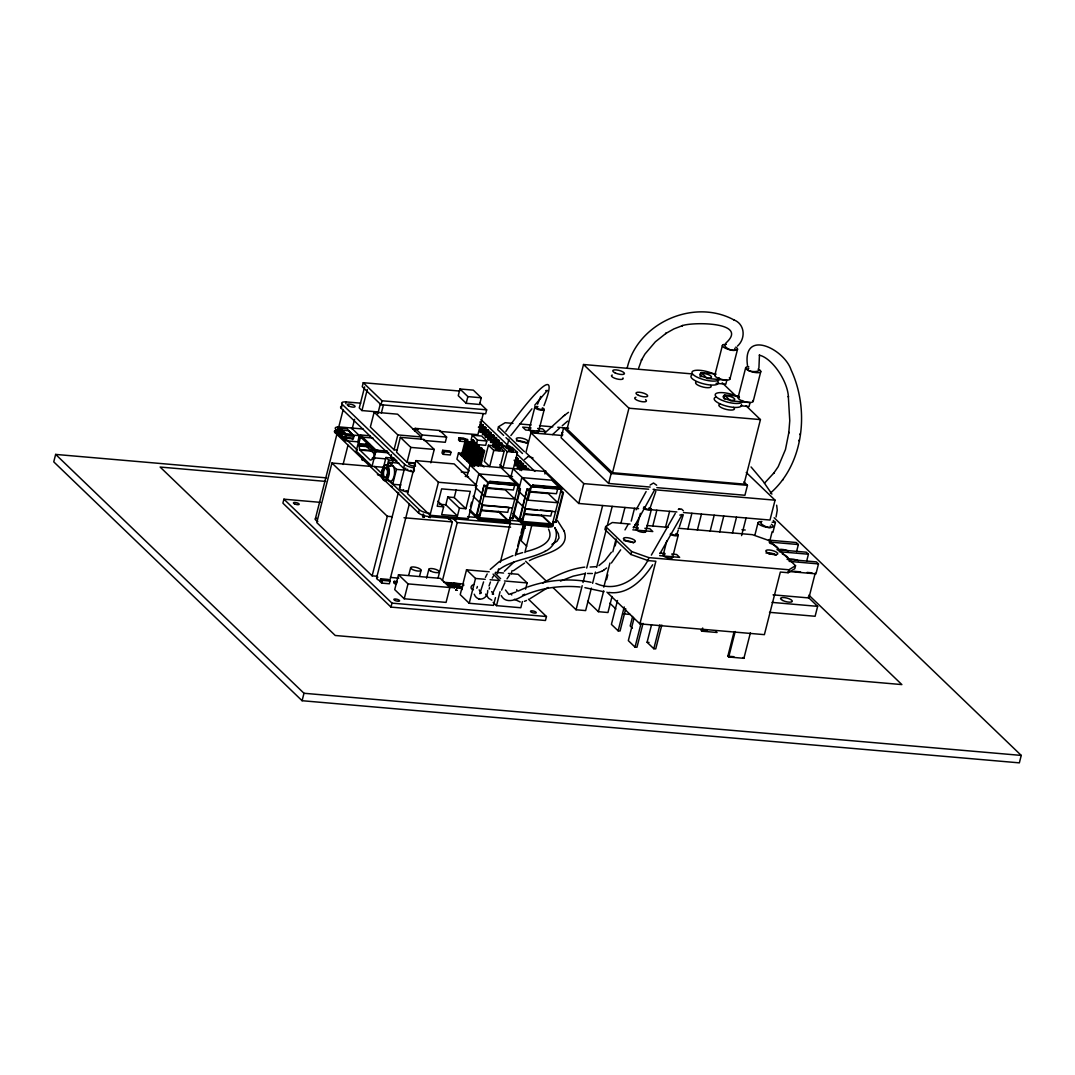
<?xml version="1.0" encoding="UTF-8"?>
<svg xmlns="http://www.w3.org/2000/svg" width="1075" height="1075" viewBox="0 0 1075 1075"><rect width="100%" height="100%" fill="white"/><g stroke="black" fill="none" stroke-linecap="round" stroke-linejoin="round"><path stroke-width="1.5" d="M770.399 493.129C804.342 463.5 809.435 409.347 791.106 369.948C784.011 348.367 741.562 328.278 747.622 366.36M383.385 479.732L388.989 480.727L392.697 484.274L401.029 485M798.98 440.844L799.088 440.078M799.907 434.609L800.015 433.87M345.653 435.805L345.465 434.596L338.316 428.105L337.913 433.292L343.731 438.936L345.653 435.805L354.065 436.222L347.037 428.791L338.692 428.092M375.041 450.653L360.515 437.028L358.714 443.868L359.722 449.914L370.27 460.113C376.505 459.455 371.627 447.025 379.556 451.003M627.249 367.771C637.502 323.145 693.711 297.896 734.064 319.987M326.504 477.878L55.645 454.416L53.75 461.86L302.088 700.712L1019.355 762.86L1021.25 755.416L774.121 517.733M320.457 502.361L283.921 499.19L282.9 503.154L390.977 607.106L545.455 620.49L546.463 616.526L528.457 599.192M552.416 524.546A8.062 2.473 14.3 0 1 548.411 526.965L428.871 516.605A8.062 2.473 14.3 0 1 418.524 512.936L335.051 432.647L335.87 429.422A8.062 2.473 14.3 0 1 339.337 426.95M413.27 471.898A8.062 2.473 14.3 0 1 403.595 468.297L341.245 408.325L342.253 404.348A8.062 2.473 14.3 0 1 346.257 401.929L360.703 403.179M351.444 427.984L359.359 435.603L357.787 441.812L344.632 440.669L336.703 433.05L338.289 426.842L363.108 429.006M315.284 519.064L337.012 433.83M338.249 428.992L343.207 409.521M345.814 403.662L346.257 401.929M371.963 466.496L331.947 463.029L316.762 522.571L372.138 575.837L377.137 576.267M342.025 430.175L341.648 431.666L345.344 435.214L345.72 433.736L342.025 430.175L348.488 430.739L352.183 434.287L345.72 433.736M344.632 440.669L346.217 434.475L338.289 426.842M459.576 391.045L363.256 382.7L362.235 386.678L381.02 404.738L485.658 413.808L486.666 409.844L479.625 403.058M343.073 464.481L348.004 445.184M352.103 429.059L354.589 419.331M364.627 386.879L359.252 407.976L361.939 410.556L378.575 411.994M352.398 439.608L353.998 436.678M361.939 410.556L367.314 389.459M370.163 435.792L360.313 434.932L356.201 451.057L372.044 466.308L384.003 467.343M374.167 412.142L397.831 434.918L421.266 436.947L397.589 414.184L374.167 412.142L370.364 427.03L394.041 449.807L397.159 450.076M362.1 459.804L364.963 460.637L362.1 459.804L362.732 457.318M369.491 443.962L366.212 443.679L365.728 445.614L374.852 454.389M362.772 460.449L363.417 457.963M302.088 700.712L303.983 693.267L55.645 454.416M377.836 413.727L380.322 403.985M381.02 404.738L382.042 400.773L363.256 382.7M381.343 413.055L383.412 404.953M372.044 466.308L376.156 450.183L360.313 434.932M382.902 469.627L385.992 457.493L394.243 458.205M387.47 464.588L388.639 460.033L385.992 457.493M387.954 466.738L389.083 462.277L398.892 463.123M390.682 457.722L391.461 454.644M394.041 449.807L397.831 434.918M392.254 463.15L393.074 459.966L391.488 458.434L394.78 458.716M430.833 462.828L434.246 449.431L423.792 439.366L400.357 437.337L396.554 452.226L407.022 462.29L414.829 462.962M392.697 484.274L396.487 469.399L389.083 462.277M372.138 575.837L387.309 516.282L331.947 463.029M403.595 468.297L404.603 464.319L342.253 404.348M376.572 578.014L398.301 492.78M399.537 487.942L404.496 468.472M414.466 430.954L415.125 428.347L439.756 430.484L446.622 437.082L445.292 442.295L423.953 440.454M407.022 462.29L410.811 447.402L400.357 437.337M380.711 578.753L380.012 581.481L381.706 583.107L389.352 583.779L390.05 581.051L388.357 579.425L380.711 578.753L382.404 580.379L390.05 581.051M381.706 583.107L382.404 580.379M420.997 438.855L422.005 434.958L415.125 428.347M415.917 460.611L407.506 493.613L430.013 515.261L468.27 518.58L476.682 485.578L454.174 463.916L415.917 460.611L438.425 482.258L476.682 485.578M414.063 471.468L414.439 469.977M389.607 581.333L409.293 504.135M394.203 581.32L395.896 582.946L395.546 584.316L393.853 582.69L394.203 581.32L397.266 581.588M398.516 574.735L394.713 589.624L404.227 598.775L446.071 602.403L449.861 587.514L440.347 578.363L398.516 574.735L408.016 583.886L449.861 587.514M390.977 607.106L391.985 603.129L283.921 499.19M418.524 512.936L419.344 509.711L388.707 480.229M422.623 516.511L424.343 517.129L422.623 516.511L423.254 514.025M423.147 517.021L423.778 514.535M408.755 575.138L410.65 567.694M404.227 598.775L408.016 583.886M442.672 450.317L441.986 453.045L443.357 454.362L450.291 454.967L450.989 452.239L449.605 450.922L442.672 450.317L444.056 451.634L450.989 452.239M443.357 454.362L444.056 451.634M459.952 388.989L458.246 395.681L466.174 403.313L479.558 404.469L481.264 397.777L473.336 390.144L459.952 388.989L467.88 396.608L481.264 397.777M430.013 515.261L438.425 482.258M419.559 576.294L421.078 570.341A5.375 1.639 14.3 0 0 413.633 566.968A5.375 1.639 14.3 0 0 412.881 569.723A5.375 1.639 14.3 0 0 421.078 570.355M466.174 403.313L467.88 396.608M459.079 437.727L458.514 439.957L459.831 441.22L464.615 441.637L465.179 439.406L463.863 438.13L459.079 437.727L460.396 438.99L465.179 439.406M459.831 441.22L460.396 438.99M437.834 501.219L443.653 506.809L441.664 514.616L457.439 515.987L459.428 508.166L447.805 496.986L445.816 504.807L457.439 515.987M426.587 578.202L428.871 569.266M469.103 453.905L458.474 452.978L456.902 459.186L469.197 471.011M461.417 455.477L465.556 439.258L467.074 439.393L467.759 440.038L463.621 456.257M462.089 456.136L466.227 439.903L465.556 439.258M462.949 455.612L464.185 450.748M465.018 447.496L467.074 439.393M464.104 458.058L468.23 441.838L469.762 441.973L470.447 442.618L466.308 458.85M443.653 506.809L437.203 506.244L441.623 488.87L470.312 491.356L465.892 508.73L454.268 497.55L456.27 489.649M464.776 458.716L468.915 442.483L468.23 441.838M465.623 458.192L466.456 454.953M468.109 448.463L469.762 441.973M472.301 435.2L471.186 439.541L476.373 444.526L485.698 445.332L486.8 440.992L481.627 436.007L472.301 435.2L477.475 440.172L486.8 440.992M467.491 456.002L471.629 439.782L473.148 439.917L473.833 440.562L469.694 456.794M466.778 460.637L470.917 444.418L472.449 444.553L473.121 445.198L468.996 461.43M468.579 455.034L472.301 440.428L473.833 440.562M467.464 461.296L471.589 445.063L470.917 444.418M471.912 444.781L473.148 439.917M437.982 578.256L452.347 521.913L447.536 517.29M468.31 460.772L469.56 455.907M470.38 452.669L472.449 444.553M470.178 458.582L474.303 442.363L475.835 442.497L476.507 443.142L472.382 459.374M469.466 463.231L473.605 446.998L475.137 447.133L475.808 447.778L471.67 464.01M470.85 459.24L474.989 443.007L476.507 443.142M470.138 463.876L474.277 447.657L473.605 446.998M479.934 425.297L480.592 422.69L479.92 422.032M467.061 476.279L469.95 464.951L501.031 467.652L518.997 484.933L518.043 488.655L520.434 488.856L512.856 518.634L509.926 517.922L512.856 518.634M474.599 447.361L475.835 442.497M483.266 413.606L477.891 434.69L439.608 431.371M470.998 463.352L471.817 460.113M473.484 453.623L475.137 447.133M480.404 427.084L481.076 424.491L482.594 424.612L483.28 425.27L482.608 427.877M476.373 444.526L477.475 440.172M479.705 431.72L480.364 429.127L481.896 429.248L482.567 429.906L481.909 432.513M481.076 427.743L481.748 425.136L481.076 424.491M442.47 580.527L457.238 522.584L452.414 517.948M472.852 461.175L476.991 444.942L478.523 445.077L479.195 445.722L475.056 461.954M480.377 432.378L481.036 429.772L480.364 429.127M472.153 465.811L476.292 449.578L477.811 449.713L478.496 450.371L474.357 466.59M481.936 427.218L482.594 424.612M473.941 460.194L477.663 445.601L476.991 444.942M481.237 431.854L481.896 429.248M472.825 466.456L476.964 450.237L476.292 449.578M477.287 449.941L478.523 445.077M475.755 457.829L477.811 449.713M483.092 429.678L483.75 427.071L485.282 427.205L485.954 427.85L485.295 430.457M482.379 434.313L483.051 431.707L484.583 431.841L485.255 432.486L484.597 435.093M483.763 430.322L484.435 427.716L483.75 427.071M475.54 463.755L479.678 447.523L481.21 447.657L481.882 448.315L477.743 464.534M483.065 434.958L483.723 432.352L483.051 431.707M484.623 429.798L485.282 427.205M476.212 464.4L480.35 448.181L479.678 447.523M483.911 434.434L484.583 431.841M477.072 463.889L479.141 455.773M479.961 452.521L481.21 447.657M485.779 432.257L486.438 429.651L487.969 429.785L488.641 430.43L487.983 433.037M447.334 584.209L447.684 582.852L451.513 583.174L454.9 586.426L454.55 587.797L450.721 587.461L447.334 584.209L451.164 584.545L454.55 587.797M485.067 436.893L485.739 434.287L487.257 434.421L487.942 435.066L487.271 437.673M486.451 432.903L487.109 430.296L486.438 429.651M478.227 466.335L482.366 450.102L483.884 450.237L484.57 450.895L480.847 465.488M485.739 437.538L486.411 434.932L485.739 434.287M487.297 432.392L487.969 429.785M479.316 465.354L483.038 450.761L482.366 450.102M486.599 437.028L487.257 434.421M480.162 464.843L481.412 459.979M482.232 456.727L483.884 450.237M488.453 434.838L489.125 432.231L490.657 432.365L491.329 433.01L490.67 435.617M470.46 506.634L471.602 502.173M475.782 485.792L478.818 473.887L508.703 476.467L518.204 485.618L509.107 521.348L479.222 518.768L469.708 509.617M487.754 439.473L488.413 436.867L489.945 437.001L490.63 437.646L489.958 440.253M451.164 584.545L451.513 583.174M489.138 435.482L489.797 432.876L489.125 432.231M450.721 587.461L451.07 586.103L447.684 582.852M488.426 440.118L489.098 437.512L488.413 436.867M489.985 434.972L490.657 432.365M489.286 439.608L489.945 437.001M488.426 445.238L484.314 461.377L489.676 466.537L493.788 450.412L488.426 445.238L498.746 446.138L504.121 451.298L500.009 467.437M453.422 584.733L453.771 583.362L457.587 583.698L460.973 586.95L460.624 588.307L456.808 587.985L453.422 584.733L457.251 585.055L460.624 588.307M491.141 437.417L491.812 434.811L493.331 434.945L494.016 435.59L493.344 438.197M490.442 442.053L491.1 439.447L492.632 439.581L493.304 440.226L492.646 442.833M491.812 438.062L492.484 435.456L491.812 434.811M491.114 442.698L491.772 440.092L491.1 439.447M492.672 437.552L493.331 434.945M493.828 439.998L494.487 437.391L496.018 437.525L496.69 438.17L496.032 440.777M457.251 585.055L457.587 583.698M493.116 444.633L493.788 442.027L495.32 442.161L495.992 442.806L495.333 445.413M456.808 587.985L457.144 586.614L453.771 583.362M494.5 440.643L495.172 438.049L494.487 437.391M493.801 445.292L494.46 442.685L493.788 442.027M512.95 423.389L505.169 422.717L498.491 426.762L497.738 429.718L503.637 435.375M495.36 440.132L496.018 437.525M506.957 522.558L480.135 519.776L506.594 521.429L506.957 522.558L478.429 519.453L479.383 515.731L476.453 515.019L484.046 485.242L486.962 485.954L487.916 482.232L469.95 464.951M494.648 444.768L495.32 442.161M476.991 515.53L484.046 485.242M496.516 442.578L497.174 439.971L498.706 440.105L499.378 440.763L498.719 443.357M479.383 515.731L486.438 485.443M497.188 443.236L497.846 440.629L497.174 439.971M498.034 442.712L498.706 440.105M479.222 518.768L482.688 505.089L508.986 507.373L507.722 512.332L481.425 510.047M487.015 488.292L505.277 489.877L514.791 499.015L484.906 496.435L488.386 482.756M489.206 571.793L466.537 569.817L460.208 594.636L469.197 603.277L493.479 605.386L495.468 597.633M489.931 481.318L490.308 482.447L489.931 481.318L516.242 483.589L516.605 484.718L518.997 484.933M499.19 445.157L499.862 442.551L501.393 442.685L502.065 443.343L501.407 445.95M480.659 520.287L480.297 519.158M499.875 445.816L500.533 443.209L499.862 442.551M500.722 445.292L501.393 442.685M501.877 447.738L502.549 445.131L504.753 445.923L502.549 445.131M507.279 445.601L508.918 439.178M555.883 522.369L552.967 521.644L555.883 522.369L563.475 492.592L561.083 492.377L562.037 488.655L544.071 471.374L503.046 467.692L507.145 451.567L501.783 446.407L506.204 446.783M469.197 603.277L475.513 578.457L466.537 569.817M510.518 478.388L512.99 468.687L530.956 485.967L533.348 486.169L532.972 485.04L533.348 486.169M515.301 460.651L515.96 458.044L517.492 458.178L518.163 458.823L517.505 461.43M513.366 468.593L517.478 452.454L512.117 447.294M514.589 465.287L515.261 462.68L516.793 462.814L517.465 463.459L516.806 466.066M515.973 461.296L516.645 458.703L515.96 458.044M515.274 465.932L515.933 463.338L515.261 462.68M516.833 460.785L517.492 458.178M516.121 465.421L516.793 462.814M517.989 463.231L518.647 460.624L520.179 460.758L520.851 461.417L520.192 464.01M517.277 467.867L517.948 465.26L519.467 465.394L520.152 466.053L519.48 468.646M518.661 463.889L519.319 461.282L518.647 460.624M517.948 468.525L518.62 465.918L517.948 465.26M519.507 463.365L520.179 460.758M518.808 468.001L519.467 465.394M529.128 429.503L534.826 407.17M520.663 465.811L521.335 463.204L522.867 463.338L523.538 463.997L522.88 466.604M516.242 483.589L516.605 484.718M519.964 470.447L520.622 467.84L522.84 468.633L520.622 467.84M521.348 466.469L522.007 463.863L521.335 463.204M522.195 465.945L522.867 463.338M562.548 435.536L530.942 432.795L525.89 452.642L578.726 503.463L638.604 508.65M521.496 470.581L522.154 467.974M507.118 521.939L509.51 522.154L510.464 518.432M523.35 468.391L524.009 465.784L525.541 465.918L526.226 466.577L525.554 469.184M519.198 488.037L521.845 477.609L551.73 480.203L561.244 489.353L552.133 525.084L522.248 522.49L512.735 513.339M524.022 469.049L524.694 466.442L524.009 465.784M497.416 573.701L498.652 568.877M500.292 562.44L510.544 522.235M524.882 468.525L525.541 465.918M512.318 518.123L519.91 488.346L517.518 488.144L518.043 488.655M538.521 431.881L544.205 409.548M522.396 601.543L520.811 607.751L496.516 605.642L500.077 591.68M549.997 526.293L523.162 523.498L549.621 525.164L549.997 526.293L521.469 523.189L522.41 519.467L519.494 518.741L527.086 488.964L530.002 489.689L530.956 485.967M520.018 519.252L527.086 488.964M522.41 519.467L529.478 489.179M522.248 522.49L525.729 508.811M530.056 492.014L548.317 493.6L557.831 502.751L527.946 500.157L531.426 486.491L539.637 487.203M515.288 555.587L516.941 549.137M517.76 545.925L520.219 536.264M521.039 533.052L522.262 528.215M523.7 524.009L523.323 522.88M511.27 573.795L512.09 570.57M516.188 554.485L523.982 523.928M525.621 523.323L521.16 540.832L526.75 546.207M524.869 552.523L531.816 525.258M544.891 473.954L545.71 470.756M525.554 589.14L527.14 582.932L518.15 574.292L508.435 573.459M691.709 373.872L583.51 364.506L567.062 429.019L612.508 472.718L744.007 484.113L760.442 419.599L746.104 405.799M552.026 511.095L550.763 516.054L524.466 513.783M557.723 488.762L556.46 493.721L530.15 491.45M548.411 526.965L549.231 523.74A8.062 2.473 14.3 0 0 553.759 521.966M532.972 485.04L559.269 487.324L559.645 488.453L562.037 488.655M559.645 488.453L559.269 487.324M550.158 525.675L552.55 525.877L553.491 522.154M555.358 521.859L562.951 492.081L560.559 491.866L561.083 492.377M578.726 503.463L583.779 483.616L530.942 432.795M591.357 588.133L585.633 610.587L576.066 609.753L582.193 585.7M583.013 582.502L585.472 572.881M586.695 568.07L602.632 505.532M608.638 483.454L611.164 473.524L563.609 427.796L561.083 437.713L608.638 483.454L650.187 487.056M612.508 472.718L628.942 408.204L583.51 364.506M630.071 524.062L612.32 522.517L605.655 526.562L604.903 529.518L630.837 554.458L648.077 560.586L655.857 561.258L639.894 623.863L764.392 634.653L780.343 572.048L788.136 572.72L794.801 568.675L795.554 565.719L769.619 540.779L752.379 534.665L678.204 528.228M592.58 583.322L595.442 572.102M596.665 567.291L606.475 528.806M607.294 525.608L612.199 506.365M603.801 587.152L609.942 563.072M612.804 551.838L616.082 538.992M612.038 596.477L607.953 612.522L598.385 611.688L603.693 590.847M606.555 579.627L607.778 574.816M615.142 545.952L616.365 541.142M620.866 523.498L624.951 507.467M631.24 521.12L634.519 508.3M617.507 600.495L611.42 624.373L618.125 630.837L620.06 630.998L625.744 608.705M636.319 529.303L640.391 513.353M630.837 554.458L631.589 551.515L605.655 526.562M618.125 630.837L624.212 606.945M645.699 531.695L651.396 509.362M652.74 526.266L656.825 510.235M632.624 616.445L630.178 625.999L632.423 628.149M648.077 560.586L648.83 557.629L788.889 569.763L795.554 565.719M634.008 618.353L628.324 640.633L635.029 647.096L636.964 647.258L643.052 623.379M700.201 376.572L701.223 372.608L715.829 373.872M635.029 647.096L641.117 623.204M665.492 527.368L669.577 511.337M663.154 555.13L666.822 540.765M714.821 375.202L722.413 345.424M661.824 625.005L655.737 648.883L653.802 648.722L647.096 642.272L651.558 624.75M672.547 557.508L678.231 535.175M653.802 648.722L659.889 624.83M687.812 529.303L691.897 513.272M723.798 397.616L724.469 394.968L739.076 396.232M729.938 379.045L737.531 349.268M697.366 530.136L701.451 514.105M738.068 397.562L745.66 367.784M710.118 531.238L714.203 515.207M719.686 532.071L723.771 516.04M753.185 401.405L760.777 371.627M716.205 631.67L717.052 632.49L701.881 631.186L702.687 628.002M732.438 533.173L736.523 517.142M743.887 481.909L747.447 485.336L744.921 495.266L656.838 487.633M741.589 535.605L746.09 517.962M754.865 535.202L758.063 522.665M750.39 632.839L743.9 658.317L728.716 657L727.856 656.18L733.943 632.288M728.716 657L735.206 631.522M746.238 472.476L775.062 500.184L769.996 520.045L683.512 512.547M769.781 541.007L772.146 531.695M772.898 532.421L775.424 522.49L773.315 520.461M788.136 572.72L788.889 569.763M796.548 551.636L798.362 544.541L796.239 542.512L768.544 540.107M806.626 561.325L808.427 554.23L806.317 552.201L776.983 549.661M815.226 573.123L808.897 597.942L773.046 594.838M787.061 559.349L816.382 561.889L818.505 563.918L815.965 573.848L788.271 571.443M808.077 597.149L817.645 606.354L815.105 616.271L769.485 612.32M683.297 514.737L679.413 526.763M338.034 428.656L340.829 428.898M638.698 367.986L641.748 359.48L641.372 360.313L644.946 354.065L655.374 341.796L666.258 333.142L665.613 333.586L673.864 328.923L682.665 325.537L682.02 325.738C692.354 321.788 749.651 321.734 725.867 343.073M487.714 590.484C488.171 599.03 477.555 602.82 474.223 594.206M386.919 465.838L392.792 465.838M776.043 517.008L777.252 510.182L776.661 505.196M759.461 354.938L758.923 368.013M655.844 491.369L650.469 506.97M489.031 585.969L490.442 582.032M483.589 581.898L479.813 593.696L481.251 593.024M677.344 532.757L678.298 529.948M537.607 404.187L540.752 396.447M543.977 405.651C566.189 348.354 509.429 425.27 505.841 431.518M501.555 590.108L504.901 582.704M498.142 581.83L492.323 594.126L493.331 593.857M759.286 355.18C771.339 357.626 787.585 380.066 788.432 397.092L788.324 396.433L789.762 420.715L788.768 433.077L788.889 432.325L785.462 449.525L778.206 466.684L773.557 473.457L774.054 472.785L764.5 483.172M485.403 577.409L487.19 573.942M636.118 509.819L646.102 491.571M492.256 578.095L493.358 576.187M633.484 528L654.688 489.73M624.992 529.908L627.854 524.855M675.261 513.46L651.343 555.117M659.956 553.638L682.262 514.455L679.803 515.113M507.024 578.834L509.55 575.071M620.678 549.849L611.393 563.018M648.158 559.873C638.16 578.753 617.225 593.131 595.886 583.429M611.406 552.241L604.983 560.545L598.963 565.584M652.673 564.765C643.132 579.559 628.069 595.174 608.799 592.433M737.423 346.123C745.916 338.625 745.069 324.086 733.822 319.853M782.546 480.216L783.043 479.544M531.923 408.822L510.867 435.563M504.35 571.268L514.347 561.728M534.732 405.235L547.323 390.44M650.066 485.08L653.506 483.011L656.664 485.228M490.254 569.414L499.405 561.526L512.95 555.614M513.407 570.731L524.573 563.045M544.568 433.198L563.528 416.146M552.563 434.582L559.188 428.495M562.252 425.754L567.627 421.091M524.56 459.495L527.906 456.754M498.464 570.072C512.009 559.538 530.284 559.188 545.159 551.287M606.649 567.963L603.505 570.341M564.55 415.299L568.473 412.343M563.381 416.267L564.711 415.178M678.298 509.402L681.523 509.039L683.351 510.773M544.837 551.475C553.652 547.659 559.013 537.07 555.009 527.959M596.37 573.19L602.296 571.067M602.094 571.201L603.693 570.234M529.962 598.721L548.102 587.434M542.7 583.134C555.681 575.595 569.696 568.823 584.773 567.13M458.797 584.061L460.087 584.263M460.033 584.397L458.81 584.088M455.706 589.879L456.969 590.202M456.942 590.323L455.719 590.041M551.918 544.38L556.971 541.263L559.04 537.89L558.328 533.737L554.713 527.57M523.834 594.663L524.707 594.233M517.962 591.102L525.944 587.635M529.411 560.653C541.034 553.719 571.766 551.058 563.972 530.633M515.825 592.097L508.865 594.381L505.465 590.014M560.438 581.091L573.19 576.146L585.015 573.566M526.481 600.508L524.412 601.342M547.081 390.547L545.71 390.601M522.531 595.174L523.256 594.905M527.529 587.031C547.739 579.855 570.019 577.933 591.062 582.314M678.674 509.133L679.628 508.851M516.188 554.552L522.638 552.59M525.809 551.65C540.295 547.995 554.646 541.598 548.532 529.102M654.447 489.259L653.076 489.34M596.182 566.646L590.162 567.049M592.392 573.513L587.514 573.472M580.11 587.004C560.68 585.217 540.537 587.837 522.705 596.007C516.39 599.81 505.734 604.271 501.219 595.55M716.071 383.318L725.827 384.165L726.834 380.187L707.35 378.494L701.223 372.608M740.944 405.812L749.073 406.525L750.081 402.547L730.597 400.854L724.469 394.968M628.942 408.204L760.442 419.599M382.042 400.773L486.666 409.844M519.588 423.967L531.198 424.974M539.502 425.687L552.778 426.842M557.764 427.272L568.594 428.226M530.996 427.877L522.678 427.151L525.648 430.013L545.603 431.747L542.633 428.885L537.648 428.455M481.748 425.136L483.28 425.27M478.362 427.192L479.893 427.326L479.208 426.667M484.435 427.716L485.954 427.85M481.036 429.772L482.567 429.906M487.109 430.296L488.641 430.43M483.723 432.352L485.255 432.486M489.797 432.876L491.329 433.01M486.411 434.932L487.942 435.066M492.484 435.456L494.016 435.59M412.988 429.073L417.973 429.503M489.098 437.512L490.63 437.646M495.172 438.049L496.69 438.17M491.772 440.092L493.304 440.226M497.846 440.629L499.378 440.763M422.005 434.958L446.622 437.082M466.227 439.903L467.759 440.038M494.46 442.685L495.992 442.806M500.533 443.209L502.065 443.343M337.631 430.242L341.823 430.605M337.577 431.048L341.769 431.411M468.915 442.483L470.447 442.618M337.805 432.903L344.779 433.507M336.703 433.05L344.9 433.762M338.02 433.467L344.994 434.072M471.589 445.063L473.121 445.198M477.663 445.601L479.195 445.722M345.465 434.596L359.359 435.603M470.769 445.305L465.986 444.902L467.303 446.165M360.837 436.988L373.012 438.036M360.327 437.431L363.377 437.686M474.277 447.657L475.808 447.778M480.35 448.181L481.882 448.315M345.223 437.538L353.594 438.264M493.788 450.412L504.121 451.298M507.145 451.567L517.478 452.454M344.927 438.116L353.299 438.842M476.964 450.237L478.496 450.371M483.038 450.761L484.57 450.895M410.811 447.402L434.246 449.431M358.754 443.585L367.892 444.365M358.808 444.512L366.414 445.171M516.645 458.703L518.163 458.823M359.332 445.601L366.938 446.259M359.426 446.004L368.55 446.783M519.319 461.282L520.851 461.417M376.156 450.183L387.658 451.178M384.124 451.393L387.175 451.661M359.628 449.538L371.802 450.586M515.933 463.338L517.465 463.459M522.007 463.863L523.538 463.997M359.816 450.062L371.977 451.11M375.121 451.661L388.814 452.844M611.164 473.524L747.447 485.336M518.62 465.918L520.152 466.053M524.694 466.442L526.226 466.577M373.549 457.802L385.723 458.864M372.165 458.246L375.202 458.514M393.074 459.966L396.366 460.248M388.639 460.033L396.877 460.758M461.256 472.006L467.867 472.583M509.227 476.158L512.533 476.453M583.779 483.616L648.655 489.232M655.307 489.81L775.062 500.184M396.487 469.399L404.657 470.097M465.206 476.4L468.512 476.695M489.783 481.936L516.766 484.099M532.81 485.658L559.806 487.835M487.916 482.232L490.308 482.447M493.317 483.186L503.181 484.032M506.459 484.328L514.683 485.04L513.42 489.998L487.123 487.714M542.929 487.486L552.792 488.332M518.204 485.618L488.319 483.024L478.818 473.887M561.244 489.353L531.359 486.76L521.845 477.609M484.57 485.752L486.962 485.954M527.61 489.474L530.002 489.689M391.031 486.317L392.442 486.612L391.246 486.518M325.604 481.398L160.121 467.047L335.239 635.486L901.871 684.587L808.884 595.147M650.241 509.657L676.86 511.969M772.173 522.208L775.424 522.49M397.374 492.404L398.785 492.713M447.805 496.986L454.268 497.55M527.368 508.959L537.231 509.819M540.523 510.101L550.387 510.947M512.52 507.951L482.635 505.357L473.121 496.22M555.547 511.687L525.662 509.093L516.161 499.942M741.938 529.733L745.203 530.015M439.5 504.256L445.816 504.807M459.428 508.166L465.892 508.73M481.331 510.625L499.593 512.211L509.107 521.348M524.358 514.347L542.633 515.933L552.133 525.084M635.043 524.492L638.362 524.775M646.666 525.5L668.247 527.368M633.188 527.261L638.174 527.691M644.839 528.268L649.824 528.698L652.794 531.547L632.826 529.827M476.453 515.019L478.845 515.221M519.494 518.741L521.886 518.956M769.028 542.002L798.362 544.541M467.598 516.672L549.231 523.74M524.963 526.36L523.014 526.199L525.258 528.349M387.309 516.282L392.321 516.712M403.985 517.733L452.347 521.913M457.238 522.584L510.598 527.207M779.093 551.69L808.427 554.23M789.171 561.378L818.505 563.918M660.023 553.074L665.022 553.504M671.673 554.082L676.659 554.512L679.628 557.374L659.674 555.641M794.035 571.295L800.553 571.86M807.083 572.424L811.961 572.841M495.481 572.33L503.584 573.029M772.011 602.39L817.645 606.354M475.513 578.457L485.228 579.304M490.093 579.721L499.808 580.567L493.076 574.09M504.471 580.97L527.14 582.932M390.48 577.423L398.812 578.148M443.72 582.274L463.728 584.007M451.07 586.103L454.9 586.426M457.144 586.614L460.973 586.95M393.853 582.69L396.917 582.946M623.89 613.892L630.259 614.457M391.985 603.129L546.463 616.526M707.095 630.877L701.021 630.353L701.881 631.186M647.096 642.272L649.031 642.433M727.856 656.18L733.929 656.704M303.983 693.267L1021.25 755.416M520.26 601.987L514.441 599.299M584.921 587.676L603.922 591.761M491.812 600.146L488.614 598.264L485.618 594.139M528.376 456.324L533.079 457.99M631.589 551.515L648.83 557.629M478.684 598.869L479.571 599.232M493.586 593.978L491.624 591.626M722.185 382.794L736.536 396.594M743.04 657.483L743.9 658.317M498.491 426.762L524.425 451.702M505.989 437.646L522.49 453.516M480.942 419.519L509.711 447.2M516.914 454.12L534.893 471.414M501.367 447.979L499.149 447.187L499.835 447.845M514.105 460.234L514.777 460.879M499.821 464.602L503.046 467.692M518.432 491.006L527.946 500.157M541.357 515.113L552.55 525.877M473.43 453.583L474.76 454.859M465.421 447.133L466.738 448.396M472.866 456.19L475.096 458.34M477.34 460.49L484.046 466.94M606.932 592.15L639.894 623.863M458.474 452.978L471.898 465.892M609.888 603.223L615.894 609.001M513.689 515.704L521.469 523.189M475.392 487.284L484.906 496.435M498.343 511.404L509.51 522.154M587.582 601.288L598.385 611.688M525.635 561.244L546.046 580.876M553.249 587.81L576.066 609.753M469.52 510.894L478.429 519.453M366.212 443.679L375.35 452.454M494.984 573.271L500.601 578.673M335.87 429.422L357.397 450.116M374.436 466.51L382.203 473.981M493.156 602.403L496.516 605.642M751.062 466.953L763.075 481.197L771.904 494.097M480.955 592.513L479.154 589.866M557.576 520.743L564.2 531.144M511.297 593.763L511.767 594.986M381.182 581.253A6.719 2.056 14.3 0 1 377.916 577.194M389.069 580.191A6.719 2.056 14.3 0 1 389.62 581.051M381.155 580.178A3.628 1.115 14.3 0 1 380.752 579.989M317.824 521.482A6.719 2.056 14.3 0 1 316.614 518.244M510.088 448.06A2.419 0.739 14.3 0 1 510.612 448.786M510.047 449.054A2.419 0.739 14.3 0 1 506.863 448.409A2.419 0.739 14.3 0 1 506.325 447.267A2.419 0.739 14.3 0 1 509.442 447.738M407.815 492.041A6.719 2.056 14.3 0 1 400.921 489.73A6.719 2.056 14.3 0 1 400.357 487.257M411.349 470.608A6.719 2.056 14.3 0 1 410.422 470.366M407.828 469.453A6.719 2.056 14.3 0 1 407.452 469.278M405.893 468.351A6.719 2.056 14.3 0 1 405.651 468.176M407.008 490.912A3.628 1.115 14.3 0 1 405.974 490.724M403.716 489.918A3.628 1.115 14.3 0 1 403.206 489.622M341.245 408.325A8.062 2.473 14.3 0 1 341.433 406.189M414.292 467.921A8.062 2.473 14.3 0 1 404.603 464.319M415.555 466.026A4.031 1.236 14.3 0 1 409.844 464.884A4.031 1.236 14.3 0 1 409.709 463.002A4.031 1.236 14.3 0 1 415.434 464.413M338.853 428.387A6.719 2.056 14.3 0 1 339.068 428.307M496.18 447.912A2.419 0.739 14.3 0 1 492.659 446.662A2.419 0.739 14.3 0 1 494.957 446.232A2.419 0.739 14.3 0 1 497.174 447.724M389.929 465.918A8.062 3.642 -85 0 1 394.471 474.048A8.062 3.642 -85 0 1 388.344 479.88M335.051 432.647A8.062 2.473 14.3 0 1 335.884 430.309M429.691 513.38A8.062 2.473 14.3 0 1 419.344 509.711M623.984 540.644A6.154 1.881 14.3 0 1 633.592 542.969M766.032 553.061A6.154 1.881 14.3 0 1 776.002 555.305M516.47 440.911A6.154 1.881 14.3 0 1 526.723 443.384M462.102 589.638A3.494 1.572 -85 0 1 462.787 586.224M463.648 585.337A3.494 1.572 -85 0 1 463.876 585.27M675.624 533.899A3.225 0.873 17.2 0 1 675.221 535.229A3.225 0.873 17.2 0 1 670.598 533.428M648.776 508.072A3.225 0.86 16.7 0 1 648.695 509.416A3.225 0.86 16.7 0 1 644.086 507.924A3.225 0.86 16.7 0 1 645.417 506.997M516.753 589.557A3.225 2.674 -15.3 0 1 516.699 591.102M477.327 586.52A3.225 2.513 -22.4 0 1 476.749 588.2M473.417 589.691A3.225 2.513 -22.4 0 1 472.893 589.624M471.912 589.181A3.225 2.513 -22.4 0 1 471.24 586.654A3.225 2.513 -22.4 0 1 473.766 584.572M542.149 408.809A3.225 0.699 18.2 0 1 541.437 409.535A3.225 0.699 18.2 0 1 537.393 408.218A3.225 0.699 18.2 0 1 537.03 407.156M489.488 587.582A3.225 2.567 -21.9 0 1 489.085 589.06M671.647 556.299A4.838 1.478 14.3 0 1 670.719 558.18A4.838 1.478 14.3 0 1 664.189 556.433A4.838 1.478 14.3 0 1 664.82 554.458M676.672 533.563A4.838 1.478 14.3 0 1 676.954 535.82A4.838 1.478 14.3 0 1 670.182 534.275M644.812 530.472A4.838 1.478 14.3 0 1 643.871 532.367A4.838 1.478 14.3 0 1 637.341 530.62A4.838 1.478 14.3 0 1 637.972 528.645M649.824 507.749A4.838 1.478 14.3 0 1 650.106 510.007A4.838 1.478 14.3 0 1 643.334 508.462M562.763 434.327A4.838 1.478 14.3 0 1 562.843 432.352M537.419 430.537A4.838 1.478 14.3 0 1 536.949 432.553A4.838 1.478 14.3 0 1 530.378 430.941A4.838 1.478 14.3 0 1 530.539 428.844M542.378 407.815A4.838 1.478 14.3 0 1 542.633 410.22A4.838 1.478 14.3 0 1 535.471 408.204A4.838 1.478 14.3 0 1 537.93 406.565M770.332 525.917A5.644 1.76 26.6 0 1 768.329 527.422A5.644 1.76 26.6 0 1 761.785 524.17A5.644 1.76 26.6 0 1 761.678 521.603M758.386 369.289A5.644 1.854 4.1 0 1 756.249 371.466A5.644 1.854 4.1 0 1 749.006 370.673A5.644 1.854 4.1 0 1 748.858 368.255M734.736 348.287A5.644 2.123 25.1 0 1 732.707 350.383A5.644 2.123 25.1 0 1 726.001 347.292A5.644 2.123 25.1 0 1 726.068 344.296M771.407 524.331A7.794 2.378 14.3 0 1 770.238 527.583A7.794 2.378 14.3 0 1 759.393 524.546A7.794 2.378 14.3 0 1 761.597 521.577M782.21 553.8A14.123 4.313 14.3 0 1 788.284 559.632M768.947 554.163A6.047 1.854 14.3 0 1 774.511 553.853M769.633 543.117A14.123 4.313 14.3 0 1 778.219 549.957M752.93 400.491A7.794 2.378 14.3 0 1 744.733 401.714A7.794 2.378 14.3 0 1 739.022 396.756M758.251 369.021A7.794 2.378 14.3 0 1 758.52 372.676A7.794 2.378 14.3 0 1 747.434 369.961A7.794 2.378 14.3 0 1 748.751 366.696M741.495 404.523A14.123 4.313 14.3 0 1 725.612 405.853A14.123 4.313 14.3 0 1 715.681 397.172M742.516 400.545A14.123 4.313 14.3 0 1 726.189 401.754A14.123 4.313 14.3 0 1 717.132 393.047A14.123 4.313 14.3 0 1 739.452 397.616M729.32 377.715A7.794 2.378 14.3 0 1 722.024 379.488A7.794 2.378 14.3 0 1 715.775 374.396M735.757 347.091A7.794 2.378 14.3 0 1 734.588 350.356A7.794 2.378 14.3 0 1 723.744 347.306A7.794 2.378 14.3 0 1 725.947 344.336M717.657 381.208A14.123 4.313 14.3 0 1 704.367 384.017A14.123 4.313 14.3 0 1 691.857 375.094M719.027 377.715A14.123 4.313 14.3 0 1 704.246 379.757A14.123 4.313 14.3 0 1 693.254 370.929A14.123 4.313 14.3 0 1 715.292 374.718M788.526 559.551A6.719 2.056 14.3 0 1 798.376 560.666M778.461 549.862A6.719 2.056 14.3 0 1 788.311 550.978M622.976 377.93A6.047 1.854 14.3 0 1 616.62 378.87A6.047 1.854 14.3 0 1 612.186 375.027M733.567 407.358A8.062 2.473 14.3 0 1 726.539 409.481A8.062 2.473 14.3 0 1 719.807 404.146M724.228 398.906A8.062 2.473 14.3 0 1 724.738 398.946M645.551 399.631A6.047 1.854 14.3 0 1 644.247 401.835A6.047 1.854 14.3 0 1 636.454 399.913A6.047 1.854 14.3 0 1 635.903 397.266M710.763 385.441A8.062 2.473 14.3 0 1 703.292 387.121A8.062 2.473 14.3 0 1 696.076 382.001M700.497 376.532A8.062 2.473 14.3 0 1 701.478 376.586M497.994 444.741L496.475 444.607L498.679 445.399L497.994 444.741M528.228 468.498L526.696 468.377L528.9 469.157L528.228 468.498M379.609 474.733L377.433 474.532L380.295 475.378L379.609 474.733M429.852 517.142L428.656 517.035L430.376 517.639L429.852 517.142M449.471 518.835L448.275 518.728L449.995 519.346L449.471 518.835M455.585 519.373L454.389 519.265L456.109 519.87L455.585 519.373M507.319 446.972A2.419 0.739 14.3 0 0 511.015 447.254A2.419 0.739 14.3 0 0 507.669 445.735A2.419 0.739 14.3 0 0 507.319 446.972M348.918 406.122A4.031 1.236 14.3 0 0 355.059 406.592A4.031 1.236 14.3 0 0 349.482 404.052A4.031 1.236 14.3 0 0 348.918 406.122M496.274 449.874A2.419 0.739 14.3 0 0 499.956 450.17A2.419 0.739 14.3 0 0 496.61 448.638A2.419 0.739 14.3 0 0 496.274 449.874M496.65 448.396A2.419 0.739 14.3 0 0 500.332 448.678A2.419 0.739 14.3 0 0 496.986 447.16A2.419 0.739 14.3 0 0 496.65 448.396M493.963 445.816A2.419 0.739 14.3 0 0 497.658 446.098A2.419 0.739 14.3 0 0 494.312 444.58A2.419 0.739 14.3 0 0 493.963 445.816M388.277 477.502A8.062 3.642 -85 0 0 386.53 464.817A8.062 3.642 -85 0 0 382.082 476.158A8.062 3.642 -85 0 0 388.277 477.502M387.632 477.139A7.525 3.4 -85 0 0 385.992 465.314A7.525 3.4 -85 0 0 381.84 475.889A7.525 3.4 -85 0 0 387.632 477.139M387.175 475.553A4.703 2.123 -85 0 0 386.153 468.149A4.703 2.123 -85 0 0 383.56 474.76A4.703 2.123 -85 0 0 387.175 475.553M386.879 475.822A5.241 2.365 -85 0 0 385.737 467.571A5.241 2.365 -85 0 0 382.848 474.948A5.241 2.365 -85 0 0 386.879 475.822M509.631 451.043A2.419 0.739 14.3 0 0 513.312 451.325A2.419 0.739 14.3 0 0 509.967 449.807A2.419 0.739 14.3 0 0 509.631 451.043M510.007 449.552A2.419 0.739 14.3 0 0 513.702 449.834A2.419 0.739 14.3 0 0 510.356 448.315A2.419 0.739 14.3 0 0 510.007 449.552M625.61 540.604A6.154 1.881 14.3 0 0 635.312 541.639A6.154 1.881 14.3 0 0 627.289 537.675A6.154 1.881 14.3 0 0 625.61 540.604M768.007 552.94A6.154 1.881 14.3 0 0 777.709 553.988A6.154 1.881 14.3 0 0 769.687 550.01A6.154 1.881 14.3 0 0 768.007 552.94M518.446 440.79A6.154 1.881 14.3 0 0 528.148 441.838A6.154 1.881 14.3 0 0 520.125 437.861A6.154 1.881 14.3 0 0 518.446 440.79M394.901 600.414A2.956 0.9 14.3 0 0 399.564 600.925A2.956 0.9 14.3 0 0 395.708 599.017A2.956 0.9 14.3 0 0 394.901 600.414M294.483 503.852A2.956 0.9 14.3 0 0 299.146 504.363A2.956 0.9 14.3 0 0 295.289 502.455A2.956 0.9 14.3 0 0 294.483 503.852M531.547 612.253A2.956 0.9 14.3 0 0 536.21 612.763A2.956 0.9 14.3 0 0 532.353 610.855A2.956 0.9 14.3 0 0 531.547 612.253M431.102 571.295A5.375 1.639 14.3 0 0 439.285 571.927A5.375 1.639 14.3 0 0 431.854 568.554A5.375 1.639 14.3 0 0 431.102 571.295M725.195 398.65A6.047 1.854 14.3 0 0 734.722 399.672A6.047 1.854 14.3 0 0 726.834 395.775A6.047 1.854 14.3 0 0 725.195 398.65M701.935 376.29A6.047 1.854 14.3 0 0 711.475 377.312A6.047 1.854 14.3 0 0 703.587 373.415A6.047 1.854 14.3 0 0 701.935 376.29M782.694 600.468A6.047 1.854 14.3 0 0 792.235 601.503A6.047 1.854 14.3 0 0 784.347 597.593A6.047 1.854 14.3 0 0 782.694 600.468M615.222 372.971A6.047 1.854 14.3 0 0 624.441 373.683A6.047 1.854 14.3 0 0 616.082 369.881A6.047 1.854 14.3 0 0 615.222 372.971M638.469 395.331A6.047 1.854 14.3 0 0 647.688 396.043A6.047 1.854 14.3 0 0 639.329 392.241A6.047 1.854 14.3 0 0 638.469 395.331"/></g></svg>
